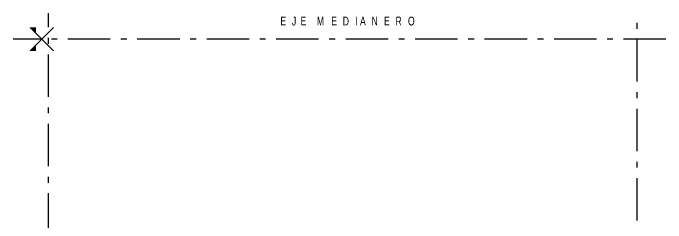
# Model space of a CAD drawing. Header units: millimetres. Extents: x 228 to 428, y 156 to 192.
# Drawn here: x 255 to 266.09, y 177.31 to 180.87 of the extents above; entities that cross this region are included whole.
import ezdxf

# ---------------------------------------------------------------- set-up
doc = ezdxf.new("R2010")
doc.units = ezdxf.units.MM
doc.header["$LTSCALE"] = 0.1
doc.header["$MEASUREMENT"] = 0
doc.linetypes.add('ACAD_ISO10W100', pattern=[18, 12, -3, 0, -3])
doc.layers.add('EJES', color=6, linetype='Continuous')
doc.layers.add('Textos', color=2, linetype='Continuous')
doc.styles.add('COTAS', font='ROMANS.shx', dxfattribs={"width": 0.7})

# ---------------------------------------------------------------- blocks, each defined once
blk = doc.blocks.new('SIMETRIA')
for p, q in [((-0.53, 0.53), (0.53, -0.53)), ((0.53, 0.53), (-0.53, -0.53))]:
    blk.add_line(p, q)
for points in [[(-0.53, 0.53), (-0.265, 0.265), (-0.53, 0.265)], [(0.53, 0.53), (0.265, 0.265), (0.53, 0.265)]]:
    blk.add_solid(points)

msp = doc.modelspace()

# ---------------------------------------------------------------- linework, layer by layer
at = {"layer": 'EJES', "color": 7, "linetype": 'ACAD_ISO10W100', "ltscale": 0.6}
for p, q in [((255.5975, 160.5697), (255.5975, 180.8721)), ((265.5975, 159.6464), (265.5975, 180.8721)), ((266.0884, 180.4282), (254.9973, 180.4281))]:
    msp.add_line(p, q, dxfattribs=at)

# ---------------------------------------------------------------- block references
at = {"layer": 'EJES', "color": 7, "linetype": 'ACAD_ISO10W100', "ltscale": 0.6, "xscale": -0.375, "yscale": 0.375, "zscale": 0.375, "rotation": 90}
msp.add_blockref('SIMETRIA', (255.4882, 180.4281), dxfattribs=at)

# ---------------------------------------------------------------- texts
at = {"layer": 'Textos', "color": 7, "insert": (259.5386, 180.8113), "char_height": 0.15, "width": 2.994623, "attachment_point": 1, "style": 'COTAS'}
msp.add_mtext('\\pxql;{\\fArial|b0|i0|c0|p34;\\T2;EJE MEDIANERO}', dxfattribs=at)

doc.saveas('drawing.dxf')
